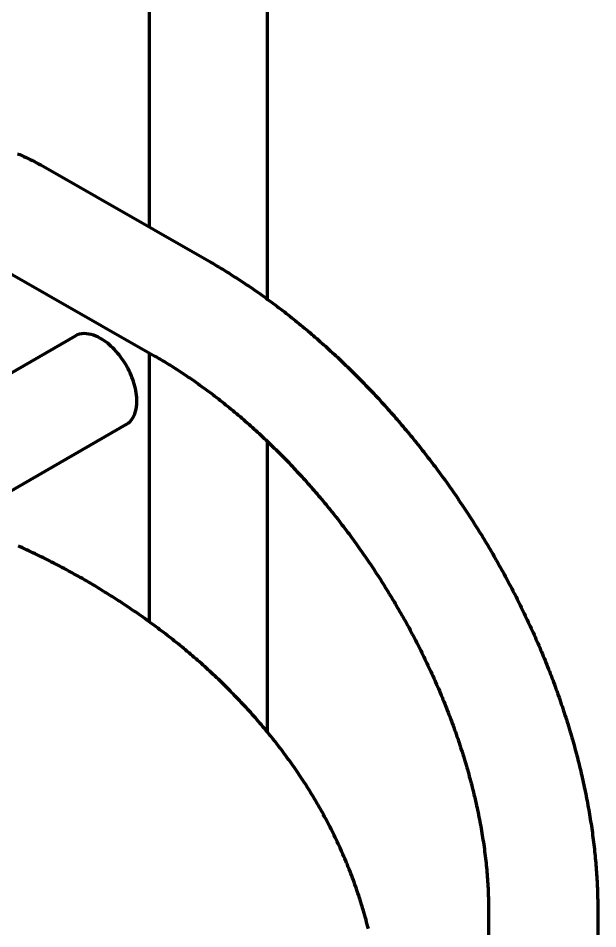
# Model space of a CAD drawing. Header units: millimetres. Extents: x 0 to 2382, y 0 to 420.
# Drawn here: x 334.11 to 346.58, y 125.02 to 144.63 of the extents above; entities that cross this region are included whole.
import ezdxf

# ---------------------------------------------------------------- set-up
doc = ezdxf.new("R2010")
doc.units = ezdxf.units.MM
doc.layers.add('01-VISIBLE', color=7, linetype='CONTINUOUS', lineweight=70)

msp = doc.modelspace()

# ---------------------------------------------------------------- linework, layer by layer
at = {"layer": '01-VISIBLE'}
for p, q in [((336.932, 140.128), (336.932, 148.874)), ((339.472, 138.576), (339.472, 148.874)), ((334.591, 141.469), (338.213, 139.394)), ((333.423, 139.429), (337.045, 137.355)), ((335.333, 137.786), (332.222, 135.99)), ((336.932, 131.63), (336.932, 137.42)), ((336.433, 135.881), (333.322, 134.084)), ((339.472, 129.254), (339.472, 135.514)), ((344.225, 125.439), (344.225, 124.126)), ((346.575, 125.439), (346.575, 124.126))]:
    msp.add_line(p, q, dxfattribs=at)
for points in [[(334.092, 141.71), (334.139, 141.691), (334.185, 141.671), (334.231, 141.651), (334.277, 141.63), (334.323, 141.609), (334.368, 141.587), (334.413, 141.564), (334.458, 141.541), (334.503, 141.518), (334.547, 141.493), (334.591, 141.469)], [(338.213, 139.394), (338.256, 139.369), (338.3, 139.344), (338.343, 139.319), (338.386, 139.293), (338.429, 139.267), (338.472, 139.242), (338.515, 139.216), (338.558, 139.19), (338.6, 139.163), (338.643, 139.137), (338.685, 139.11), (338.728, 139.083), (338.77, 139.056), (338.812, 139.029), (338.854, 139.002), (338.896, 138.975), (338.938, 138.947), (338.98, 138.919), (339.021, 138.891), (339.063, 138.863), (339.104, 138.835), (339.146, 138.807), (339.187, 138.778), (339.228, 138.75), (339.269, 138.721), (339.31, 138.692), (339.351, 138.663), (339.392, 138.634), (339.432, 138.605), (339.473, 138.575), (339.513, 138.546), (339.554, 138.516), (339.594, 138.486), (339.634, 138.456), (339.674, 138.426), (339.714, 138.396), (339.754, 138.365), (339.794, 138.335), (339.833, 138.304), (339.873, 138.273), (339.912, 138.242), (339.952, 138.211), (339.991, 138.18), (340.03, 138.149), (340.069, 138.117), (340.108, 138.086), (340.147, 138.054), (340.185, 138.022), (340.224, 137.99), (340.263, 137.958), (340.301, 137.926), (340.339, 137.894), (340.378, 137.861), (340.416, 137.829), (340.454, 137.796), (340.492, 137.763), (340.529, 137.73), (340.567, 137.697), (340.605, 137.664), (340.642, 137.631), (340.68, 137.598), (340.717, 137.564), (340.754, 137.531), (340.791, 137.497), (340.828, 137.463), (340.865, 137.429), (340.902, 137.395), (340.939, 137.361), (340.975, 137.327), (341.012, 137.292), (341.048, 137.258), (341.084, 137.223), (341.121, 137.189), (341.157, 137.154), (341.193, 137.119), (341.229, 137.084), (341.264, 137.049), (341.3, 137.014), (341.336, 136.979), (341.371, 136.943), (341.406, 136.908), (341.442, 136.872), (341.477, 136.836), (341.512, 136.801), (341.547, 136.765), (341.582, 136.729), (341.617, 136.693), (341.651, 136.656), (341.686, 136.62), (341.72, 136.584), (341.755, 136.547), (341.789, 136.511), (341.823, 136.474), (341.857, 136.437), (341.891, 136.4), (341.925, 136.363), (341.958, 136.326), (341.992, 136.289), (342.026, 136.252), (342.059, 136.214), (342.092, 136.177), (342.126, 136.14), (342.159, 136.102), (342.192, 136.064), (342.225, 136.026), (342.257, 135.989), (342.29, 135.951), (342.323, 135.912), (342.355, 135.874), (342.388, 135.836), (342.42, 135.798), (342.452, 135.759), (342.484, 135.721), (342.516, 135.682), (342.548, 135.644), (342.58, 135.605), (342.611, 135.566), (342.643, 135.527), (342.675, 135.488), (342.706, 135.449), (342.737, 135.41), (342.768, 135.37), (342.799, 135.331), (342.83, 135.292), (342.861, 135.252), (342.892, 135.213), (342.922, 135.173), (342.953, 135.133), (342.983, 135.093), (343.014, 135.053), (343.044, 135.013), (343.074, 134.973), (343.104, 134.933), (343.134, 134.893), (343.164, 134.853), (343.193, 134.812), (343.223, 134.772), (343.252, 134.731), (343.282, 134.691), (343.311, 134.65), (343.34, 134.609), (343.369, 134.568), (343.398, 134.527), (343.427, 134.486), (343.455, 134.445), (343.484, 134.404), (343.512, 134.363), (343.541, 134.322), (343.569, 134.28), (343.597, 134.239), (343.625, 134.197), (343.653, 134.156), (343.681, 134.114), (343.709, 134.072), (343.736, 134.03), (343.764, 133.988), (343.791, 133.946), (343.819, 133.904), (343.846, 133.862), (343.873, 133.82), (343.9, 133.778), (343.927, 133.736), (343.953, 133.693), (343.98, 133.651), (344.007, 133.608), (344.033, 133.566), (344.059, 133.523), (344.085, 133.48), (344.111, 133.437), (344.137, 133.395), (344.163, 133.352), (344.189, 133.309), (344.215, 133.266), (344.24, 133.222), (344.265, 133.179), (344.291, 133.136), (344.316, 133.093), (344.341, 133.049), (344.366, 133.006), (344.391, 132.962), (344.415, 132.919), (344.44, 132.875), (344.464, 132.831), (344.489, 132.787), (344.513, 132.743), (344.537, 132.7), (344.561, 132.656), (344.585, 132.611), (344.609, 132.567), (344.633, 132.523), (344.656, 132.479), (344.679, 132.435), (344.703, 132.39), (344.726, 132.346), (344.749, 132.301), (344.772, 132.257), (344.795, 132.212), (344.817, 132.167), (344.84, 132.123), (344.863, 132.078), (344.885, 132.033), (344.907, 131.988), (344.929, 131.943), (344.951, 131.898), (344.973, 131.853), (344.995, 131.808), (345.016, 131.763), (345.038, 131.717), (345.059, 131.672), (345.08, 131.627), (345.102, 131.581), (345.123, 131.536), (345.143, 131.49), (345.164, 131.445), (345.185, 131.399), (345.205, 131.353), (345.226, 131.307), (345.246, 131.261), (345.266, 131.216), (345.286, 131.17), (345.306, 131.124), (345.326, 131.078), (345.345, 131.031), (345.365, 130.985), (345.384, 130.939), (345.403, 130.893), (345.422, 130.846), (345.441, 130.8), (345.46, 130.753), (345.479, 130.707), (345.497, 130.66), (345.516, 130.614), (345.534, 130.567), (345.552, 130.52), (345.57, 130.474), (345.588, 130.427), (345.606, 130.38), (345.623, 130.333), (345.641, 130.286), (345.658, 130.239), (345.675, 130.192), (345.692, 130.145), (345.709, 130.098), (345.726, 130.05), (345.742, 130.003), (345.759, 129.956), (345.775, 129.908), (345.791, 129.861), (345.808, 129.814), (345.823, 129.766), (345.839, 129.718), (345.855, 129.671), (345.87, 129.623), (345.886, 129.575), (345.901, 129.528), (345.916, 129.48), (345.931, 129.432), (345.946, 129.384), (345.96, 129.336), (345.975, 129.288), (345.989, 129.24), (346.003, 129.192), (346.017, 129.144), (346.031, 129.096), (346.045, 129.048), (346.058, 128.999), (346.072, 128.951), (346.085, 128.903), (346.098, 128.854), (346.111, 128.806), (346.124, 128.757), (346.136, 128.709), (346.149, 128.66), (346.161, 128.612), (346.173, 128.563), (346.185, 128.515), (346.197, 128.466), (346.209, 128.417), (346.22, 128.368), (346.231, 128.32), (346.242, 128.271), (346.253, 128.222), (346.264, 128.173), (346.275, 128.124), (346.285, 128.075), (346.296, 128.026), (346.306, 127.977), (346.316, 127.928), (346.326, 127.878), (346.335, 127.829), (346.345, 127.78), (346.354, 127.731), (346.363, 127.682), (346.372, 127.632), (346.381, 127.583), (346.39, 127.534), (346.398, 127.484), (346.406, 127.435), (346.414, 127.385), (346.422, 127.336), (346.43, 127.286), (346.437, 127.237), (346.445, 127.187), (346.452, 127.137), (346.459, 127.088), (346.465, 127.038), (346.472, 126.989), (346.478, 126.939), (346.485, 126.889), (346.491, 126.839), (346.496, 126.79), (346.502, 126.74), (346.507, 126.69), (346.513, 126.64), (346.518, 126.59), (346.522, 126.54), (346.527, 126.49), (346.531, 126.441), (346.536, 126.391), (346.54, 126.341), (346.543, 126.291), (346.547, 126.241), (346.55, 126.191), (346.554, 126.141), (346.557, 126.091), (346.559, 126.041), (346.562, 125.991), (346.564, 125.94), (346.566, 125.89), (346.568, 125.84), (346.57, 125.79), (346.571, 125.74), (346.573, 125.69), (346.574, 125.64), (346.574, 125.59), (346.575, 125.54), (346.575, 125.49), (346.575, 125.439)], [(335.775, 137.785), (335.728, 137.803), (335.679, 137.818), (335.629, 137.829), (335.579, 137.836), (335.528, 137.837), (335.477, 137.834), (335.427, 137.824), (335.379, 137.808), (335.333, 137.786)], [(336.433, 135.881), (336.475, 135.909), (336.513, 135.942), (336.546, 135.98), (336.574, 136.022), (336.598, 136.066), (336.617, 136.113), (336.633, 136.16), (336.645, 136.209), (336.653, 136.259), (336.658, 136.309), (336.661, 136.359), (336.661, 136.41), (336.659, 136.46), (336.654, 136.51), (336.647, 136.56), (336.639, 136.61), (336.629, 136.659), (336.617, 136.708), (336.604, 136.757), (336.589, 136.805), (336.572, 136.852), (336.555, 136.9), (336.536, 136.946), (336.515, 136.992), (336.494, 137.038), (336.471, 137.083), (336.447, 137.127), (336.422, 137.171), (336.396, 137.214), (336.368, 137.256), (336.34, 137.297), (336.31, 137.338), (336.279, 137.378), (336.247, 137.417), (336.214, 137.455), (336.18, 137.492), (336.145, 137.528), (336.109, 137.563), (336.071, 137.596), (336.033, 137.629), (335.993, 137.66), (335.952, 137.689), (335.909, 137.716), (335.866, 137.741), (335.821, 137.765), (335.775, 137.785)], [(337.045, 137.355), (337.089, 137.33), (337.132, 137.305), (337.175, 137.279), (337.218, 137.254), (337.261, 137.228), (337.304, 137.202), (337.346, 137.176), (337.389, 137.149), (337.431, 137.123), (337.474, 137.096), (337.516, 137.069), (337.558, 137.042), (337.6, 137.014), (337.642, 136.987), (337.683, 136.959), (337.725, 136.931), (337.766, 136.903), (337.808, 136.875), (337.849, 136.847), (337.89, 136.818), (337.931, 136.789), (337.972, 136.76), (338.013, 136.731), (338.053, 136.702), (338.094, 136.672), (338.134, 136.643), (338.174, 136.613), (338.214, 136.583), (338.255, 136.553), (338.294, 136.523), (338.334, 136.492), (338.374, 136.462), (338.413, 136.431), (338.453, 136.4), (338.492, 136.369), (338.531, 136.338), (338.57, 136.307), (338.609, 136.275), (338.648, 136.244), (338.687, 136.212), (338.725, 136.18), (338.764, 136.148), (338.802, 136.116), (338.841, 136.083), (338.879, 136.051), (338.917, 136.018), (338.955, 135.986), (338.992, 135.953), (339.03, 135.92), (339.067, 135.887), (339.105, 135.853), (339.142, 135.82), (339.179, 135.786), (339.216, 135.753), (339.253, 135.719), (339.29, 135.685), (339.327, 135.651), (339.363, 135.617), (339.4, 135.582), (339.436, 135.548), (339.472, 135.513), (339.509, 135.479), (339.545, 135.444), (339.58, 135.409), (339.616, 135.374), (339.652, 135.339), (339.687, 135.304), (339.723, 135.268), (339.758, 135.233), (339.793, 135.197), (339.828, 135.161), (339.863, 135.125), (339.898, 135.089), (339.933, 135.053), (339.967, 135.017), (340.002, 134.981), (340.036, 134.944), (340.07, 134.908), (340.104, 134.871), (340.138, 134.834), (340.172, 134.797), (340.206, 134.76), (340.24, 134.723), (340.273, 134.686), (340.307, 134.649), (340.34, 134.611), (340.373, 134.574), (340.406, 134.536), (340.439, 134.499), (340.472, 134.461), (340.504, 134.423), (340.537, 134.385), (340.569, 134.347), (340.602, 134.308), (340.634, 134.27), (340.666, 134.232), (340.698, 134.193), (340.73, 134.155), (340.762, 134.116), (340.793, 134.077), (340.825, 134.038), (340.856, 133.999), (340.887, 133.96), (340.919, 133.921), (340.95, 133.882), (340.981, 133.842), (341.011, 133.803), (341.042, 133.763), (341.073, 133.723), (341.103, 133.684), (341.133, 133.644), (341.163, 133.604), (341.194, 133.564), (341.224, 133.524), (341.253, 133.483), (341.283, 133.443), (341.313, 133.403), (341.342, 133.362), (341.371, 133.322), (341.401, 133.281), (341.43, 133.24), (341.459, 133.199), (341.488, 133.159), (341.516, 133.118), (341.545, 133.076), (341.573, 133.035), (341.602, 132.994), (341.63, 132.953), (341.658, 132.911), (341.686, 132.87), (341.714, 132.828), (341.742, 132.786), (341.769, 132.745), (341.797, 132.703), (341.824, 132.661), (341.851, 132.619), (341.879, 132.577), (341.906, 132.535), (341.932, 132.492), (341.959, 132.45), (341.986, 132.408), (342.012, 132.365), (342.039, 132.323), (342.065, 132.28), (342.091, 132.237), (342.117, 132.194), (342.143, 132.152), (342.168, 132.109), (342.194, 132.066), (342.22, 132.022), (342.245, 131.979), (342.27, 131.936), (342.295, 131.893), (342.32, 131.849), (342.345, 131.806), (342.37, 131.762), (342.394, 131.719), (342.419, 131.675), (342.443, 131.631), (342.467, 131.587), (342.491, 131.543), (342.515, 131.499), (342.539, 131.455), (342.562, 131.411), (342.586, 131.367), (342.609, 131.323), (342.632, 131.278), (342.655, 131.234), (342.678, 131.189), (342.701, 131.145), (342.724, 131.1), (342.746, 131.055), (342.769, 131.011), (342.791, 130.966), (342.813, 130.921), (342.835, 130.876), (342.857, 130.831), (342.879, 130.786), (342.9, 130.74), (342.922, 130.695), (342.943, 130.65), (342.964, 130.604), (342.985, 130.559), (343.006, 130.514), (343.027, 130.468), (343.047, 130.422), (343.068, 130.377), (343.088, 130.331), (343.108, 130.285), (343.128, 130.239), (343.148, 130.193), (343.168, 130.147), (343.187, 130.101), (343.206, 130.055), (343.226, 130.009), (343.245, 129.962), (343.264, 129.916), (343.283, 129.869), (343.301, 129.823), (343.32, 129.776), (343.338, 129.73), (343.356, 129.683), (343.374, 129.636), (343.392, 129.59), (343.41, 129.543), (343.427, 129.496), (343.445, 129.449), (343.462, 129.402), (343.479, 129.355), (343.496, 129.308), (343.513, 129.261), (343.529, 129.213), (343.545, 129.166), (343.562, 129.119), (343.578, 129.071), (343.594, 129.024), (343.609, 128.976), (343.625, 128.929), (343.64, 128.881), (343.656, 128.833), (343.671, 128.786), (343.686, 128.738), (343.7, 128.69), (343.715, 128.642), (343.729, 128.594), (343.744, 128.546), (343.758, 128.498), (343.771, 128.45), (343.785, 128.402), (343.799, 128.354), (343.812, 128.305), (343.825, 128.257), (343.838, 128.209), (343.851, 128.16), (343.863, 128.112), (343.876, 128.063), (343.888, 128.015), (343.9, 127.966), (343.912, 127.917), (343.923, 127.869), (343.935, 127.82), (343.946, 127.771), (343.957, 127.722), (343.968, 127.673), (343.979, 127.625), (343.989, 127.576), (343.999, 127.527), (344.009, 127.477), (344.019, 127.428), (344.029, 127.379), (344.038, 127.33), (344.048, 127.281), (344.057, 127.232), (344.065, 127.182), (344.074, 127.133), (344.082, 127.084), (344.09, 127.034), (344.098, 126.985), (344.106, 126.935), (344.114, 126.886), (344.121, 126.836), (344.128, 126.787), (344.135, 126.737), (344.141, 126.687), (344.148, 126.638), (344.154, 126.588), (344.16, 126.538), (344.165, 126.489), (344.171, 126.439), (344.176, 126.389), (344.181, 126.339), (344.186, 126.289), (344.19, 126.24), (344.194, 126.19), (344.198, 126.14), (344.202, 126.09), (344.205, 126.04), (344.208, 125.99), (344.211, 125.94), (344.214, 125.89), (344.216, 125.84), (344.218, 125.79), (344.22, 125.74), (344.222, 125.69), (344.223, 125.64), (344.224, 125.59), (344.225, 125.54), (344.225, 125.49), (344.225, 125.439)], [(341.64, 125.019), (341.628, 125.068), (341.616, 125.116), (341.603, 125.164), (341.59, 125.213), (341.577, 125.261), (341.564, 125.309), (341.55, 125.357), (341.537, 125.406), (341.522, 125.454), (341.508, 125.501), (341.493, 125.549), (341.479, 125.597), (341.464, 125.645), (341.448, 125.692), (341.433, 125.74), (341.417, 125.787), (341.401, 125.835), (341.385, 125.882), (341.368, 125.929), (341.352, 125.977), (341.335, 126.024), (341.317, 126.071), (341.3, 126.118), (341.282, 126.164), (341.264, 126.211), (341.246, 126.258), (341.228, 126.304), (341.209, 126.351), (341.191, 126.397), (341.172, 126.443), (341.152, 126.489), (341.133, 126.536), (341.113, 126.582), (341.093, 126.627), (341.073, 126.673), (341.053, 126.719), (341.032, 126.765), (341.011, 126.81), (340.99, 126.855), (340.969, 126.901), (340.948, 126.946), (340.926, 126.991), (340.904, 127.036), (340.882, 127.081), (340.86, 127.126), (340.837, 127.17), (340.815, 127.215), (340.792, 127.259), (340.769, 127.304), (340.745, 127.348), (340.722, 127.392), (340.698, 127.436), (340.674, 127.48), (340.65, 127.524), (340.626, 127.568), (340.601, 127.611), (340.576, 127.655), (340.551, 127.698), (340.526, 127.741), (340.501, 127.785), (340.475, 127.828), (340.45, 127.871), (340.424, 127.913), (340.398, 127.956), (340.372, 127.999), (340.345, 128.041), (340.318, 128.083), (340.292, 128.126), (340.265, 128.168), (340.237, 128.21), (340.21, 128.252), (340.182, 128.293), (340.155, 128.335), (340.127, 128.376), (340.099, 128.418), (340.07, 128.459), (340.042, 128.5), (340.013, 128.541), (339.984, 128.582), (339.955, 128.623), (339.926, 128.664), (339.897, 128.704), (339.867, 128.744), (339.838, 128.785), (339.808, 128.825), (339.778, 128.865), (339.748, 128.905), (339.717, 128.945), (339.687, 128.984), (339.656, 129.024), (339.625, 129.063), (339.594, 129.102), (339.563, 129.141), (339.532, 129.18), (339.5, 129.219), (339.468, 129.258), (339.437, 129.297), (339.405, 129.335), (339.373, 129.374), (339.34, 129.412), (339.308, 129.45), (339.275, 129.488), (339.243, 129.526), (339.21, 129.563), (339.177, 129.601), (339.144, 129.638), (339.11, 129.676), (339.077, 129.713), (339.043, 129.75), (339.009, 129.787), (338.975, 129.824), (338.941, 129.86), (338.907, 129.897), (338.873, 129.933), (338.838, 129.97), (338.804, 130.006), (338.769, 130.042), (338.734, 130.078), (338.699, 130.113), (338.664, 130.149), (338.629, 130.184), (338.593, 130.22), (338.558, 130.255), (338.522, 130.29), (338.486, 130.325), (338.45, 130.36), (338.414, 130.394), (338.378, 130.429), (338.342, 130.463), (338.305, 130.498), (338.269, 130.532), (338.232, 130.566), (338.195, 130.6), (338.158, 130.633), (338.121, 130.667), (338.084, 130.7), (338.047, 130.734), (338.009, 130.767), (337.972, 130.8), (337.934, 130.833), (337.896, 130.866), (337.858, 130.898), (337.82, 130.931), (337.782, 130.963), (337.744, 130.995), (337.706, 131.027), (337.667, 131.059), (337.629, 131.091), (337.59, 131.123), (337.551, 131.155), (337.512, 131.186), (337.473, 131.217), (337.434, 131.248), (337.395, 131.28), (337.355, 131.31), (337.316, 131.341), (337.276, 131.372), (337.237, 131.402), (337.197, 131.433), (337.157, 131.463), (337.117, 131.493), (337.077, 131.523), (337.037, 131.553), (336.997, 131.582), (336.956, 131.612), (336.916, 131.641), (336.875, 131.671), (336.835, 131.7), (336.794, 131.729), (336.753, 131.758), (336.712, 131.787), (336.671, 131.815), (336.63, 131.844), (336.589, 131.872), (336.547, 131.9), (336.506, 131.928), (336.464, 131.956), (336.423, 131.984), (336.381, 132.012), (336.339, 132.039), (336.298, 132.067), (336.256, 132.094), (336.214, 132.121), (336.171, 132.148), (336.129, 132.175), (336.087, 132.202), (336.045, 132.228), (336.002, 132.255), (335.96, 132.281), (335.917, 132.307), (335.874, 132.333), (335.832, 132.359), (335.789, 132.385), (335.746, 132.411), (335.703, 132.436), (335.66, 132.462), (335.617, 132.487), (335.573, 132.512), (335.53, 132.537), (335.487, 132.562), (335.443, 132.587), (335.4, 132.612), (335.356, 132.636), (335.312, 132.66), (335.268, 132.685), (335.225, 132.709), (335.181, 132.733), (335.137, 132.756), (335.093, 132.78), (335.048, 132.804), (335.004, 132.827), (334.96, 132.85), (334.916, 132.874), (334.871, 132.897), (334.827, 132.92), (334.782, 132.942), (334.738, 132.965), (334.693, 132.988), (334.648, 133.01), (334.603, 133.032), (334.559, 133.054), (334.514, 133.076), (334.469, 133.098), (334.424, 133.12), (334.378, 133.141), (334.333, 133.163), (334.288, 133.184), (334.243, 133.205), (334.197, 133.227), (334.152, 133.248), (334.106, 133.268)]]:
    msp.add_lwpolyline(points, dxfattribs=at)

doc.saveas('drawing.dxf')
